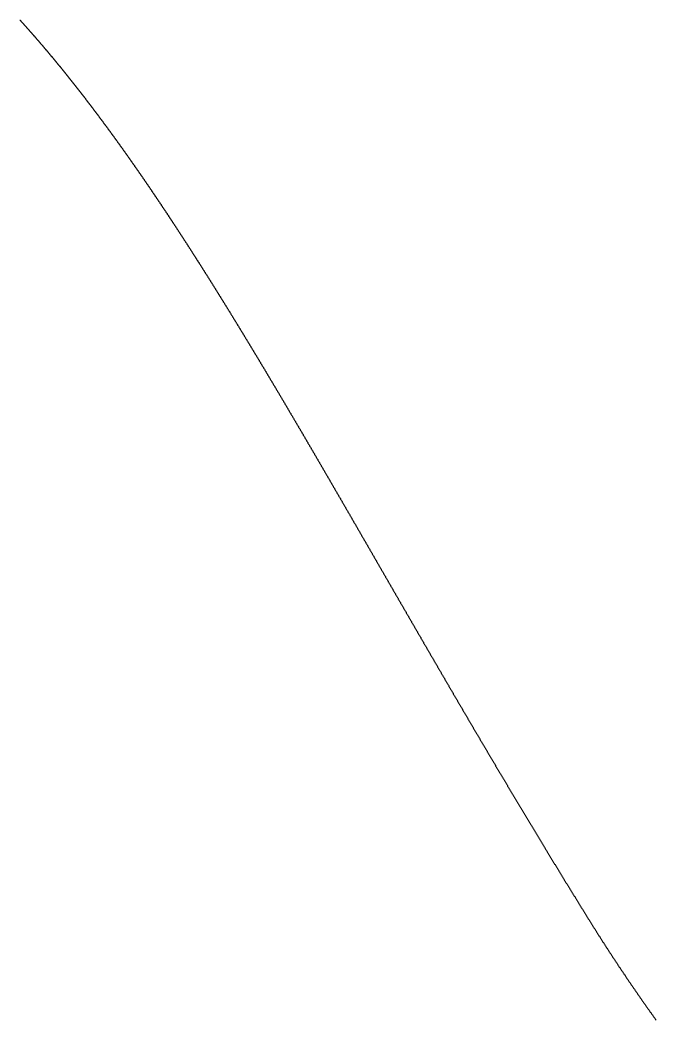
# Model space of a CAD drawing. Header units: millimetres. Extents: x -109 to 113, y -59 to 3.
# Drawn here: x -108.76 to -89.85, y -29.72 to 0 of the extents above; entities that cross this region are included whole.
import ezdxf

# ---------------------------------------------------------------- set-up
doc = ezdxf.new("R2010")
doc.units = ezdxf.units.MM

msp = doc.modelspace()

# ---------------------------------------------------------------- linework, layer by layer
at = {"layer": 'OUTPUT_OPEN_PITCH_SECTOR'}
msp.add_lwpolyline([(-108.764, 0), (-108.759, -0.009), (-108.75, -0.018), (-108.742, -0.026), (-108.734, -0.035), (-108.726, -0.044), (-108.718, -0.053), (-108.71, -0.062), (-108.702, -0.071), (-108.694, -0.08), (-108.686, -0.089), (-108.678, -0.097), (-108.67, -0.106), (-108.662, -0.115), (-108.654, -0.124), (-108.646, -0.133), (-108.638, -0.142), (-108.63, -0.151), (-108.622, -0.16), (-108.614, -0.169), (-108.606, -0.178), (-108.598, -0.187), (-108.59, -0.195), (-108.582, -0.204), (-108.574, -0.213), (-108.566, -0.222), (-108.558, -0.231), (-108.55, -0.24), (-108.542, -0.249), (-108.534, -0.258), (-108.526, -0.267), (-108.518, -0.276), (-108.511, -0.285), (-108.503, -0.294), (-108.495, -0.303), (-108.487, -0.312), (-108.479, -0.321), (-108.471, -0.33), (-108.463, -0.339), (-108.455, -0.348), (-108.447, -0.357), (-108.439, -0.366), (-108.431, -0.376), (-108.423, -0.385), (-108.415, -0.394), (-108.407, -0.403), (-108.399, -0.412), (-108.391, -0.421), (-108.383, -0.43), (-108.375, -0.439), (-108.367, -0.448), (-108.359, -0.457), (-108.351, -0.466), (-108.343, -0.475), (-108.335, -0.485), (-108.327, -0.494), (-108.319, -0.503), (-108.311, -0.512), (-108.303, -0.521), (-108.295, -0.53), (-108.287, -0.539), (-108.279, -0.549), (-108.271, -0.558), (-108.263, -0.567), (-108.256, -0.576), (-108.248, -0.585), (-108.24, -0.595), (-108.232, -0.604), (-108.224, -0.613), (-108.216, -0.622), (-108.208, -0.631), (-108.2, -0.641), (-108.192, -0.65), (-108.184, -0.659), (-108.176, -0.668), (-108.168, -0.677), (-108.16, -0.687), (-108.152, -0.696), (-108.144, -0.705), (-108.136, -0.714), (-108.128, -0.724), (-108.12, -0.733), (-108.112, -0.742), (-108.105, -0.752), (-108.097, -0.761), (-108.089, -0.77), (-108.081, -0.779), (-108.073, -0.789), (-108.065, -0.798), (-108.057, -0.807), (-108.049, -0.817), (-108.041, -0.826), (-108.033, -0.835), (-108.025, -0.845), (-108.017, -0.854), (-108.009, -0.863), (-108.001, -0.873), (-107.993, -0.882), (-107.986, -0.891), (-107.978, -0.901), (-107.97, -0.91), (-107.962, -0.92), (-107.954, -0.929), (-107.946, -0.938), (-107.938, -0.948), (-107.93, -0.957), (-107.922, -0.967), (-107.914, -0.976), (-107.906, -0.985), (-107.898, -0.995), (-107.891, -1.004), (-107.883, -1.014), (-107.875, -1.023), (-107.867, -1.033), (-107.859, -1.042), (-107.851, -1.052), (-107.843, -1.061), (-107.835, -1.07), (-107.827, -1.08), (-107.819, -1.089), (-107.811, -1.099), (-107.803, -1.108), (-107.796, -1.118), (-107.788, -1.127), (-107.78, -1.137), (-107.772, -1.146), (-107.764, -1.156), (-107.756, -1.165), (-107.748, -1.175), (-107.74, -1.185), (-107.732, -1.194), (-107.724, -1.204), (-107.717, -1.213), (-107.709, -1.223), (-107.701, -1.232), (-107.693, -1.242), (-107.685, -1.251), (-107.677, -1.261), (-107.669, -1.271), (-107.661, -1.28), (-107.653, -1.29), (-107.645, -1.299), (-107.638, -1.309), (-107.63, -1.319), (-107.622, -1.328), (-107.614, -1.338), (-107.606, -1.347), (-107.598, -1.357), (-107.59, -1.367), (-107.582, -1.376), (-107.574, -1.386), (-107.567, -1.396), (-107.559, -1.405), (-107.551, -1.415), (-107.543, -1.425), (-107.535, -1.434), (-107.527, -1.444), (-107.519, -1.454), (-107.511, -1.463), (-107.504, -1.473), (-107.496, -1.483), (-107.488, -1.492), (-107.48, -1.502), (-107.472, -1.512), (-107.464, -1.522), (-107.456, -1.531), (-107.448, -1.541), (-107.441, -1.551), (-107.433, -1.561), (-107.425, -1.57), (-107.417, -1.58), (-107.409, -1.59), (-107.401, -1.6), (-107.393, -1.609), (-107.385, -1.619), (-107.378, -1.629), (-107.37, -1.639), (-107.362, -1.649), (-107.354, -1.658), (-107.346, -1.668), (-107.338, -1.678), (-107.33, -1.688), (-107.322, -1.698), (-107.315, -1.707), (-107.307, -1.717), (-107.299, -1.727), (-107.291, -1.737), (-107.283, -1.747), (-107.275, -1.757), (-107.267, -1.766), (-107.26, -1.776), (-107.252, -1.786), (-107.244, -1.796), (-107.236, -1.806), (-107.228, -1.816), (-107.22, -1.826), (-107.212, -1.836), (-107.205, -1.846), (-107.197, -1.855), (-107.189, -1.865), (-107.181, -1.875), (-107.173, -1.885), (-107.165, -1.895), (-107.157, -1.905), (-107.15, -1.915), (-107.142, -1.925), (-107.134, -1.935), (-107.126, -1.945), (-107.118, -1.955), (-107.11, -1.965), (-107.102, -1.975), (-107.095, -1.985), (-107.087, -1.995), (-107.079, -2.005), (-107.071, -2.015), (-107.063, -2.025), (-107.055, -2.035), (-107.048, -2.045), (-107.04, -2.055), (-107.032, -2.065), (-107.024, -2.075), (-107.016, -2.085), (-107.008, -2.095), (-107.001, -2.105), (-106.993, -2.115), (-106.985, -2.125), (-106.977, -2.135), (-106.969, -2.145), (-106.961, -2.155), (-106.953, -2.165), (-106.946, -2.175), (-106.938, -2.185), (-106.93, -2.195), (-106.922, -2.206), (-106.914, -2.216), (-106.906, -2.226), (-106.899, -2.236), (-106.891, -2.246), (-106.883, -2.256), (-106.875, -2.266), (-106.867, -2.276), (-106.859, -2.286), (-106.852, -2.297), (-106.844, -2.307), (-106.836, -2.317), (-106.828, -2.327), (-106.82, -2.337), (-106.812, -2.347), (-106.805, -2.358), (-106.797, -2.368), (-106.789, -2.378), (-106.781, -2.388), (-106.773, -2.398), (-106.766, -2.408), (-106.758, -2.419), (-106.75, -2.429), (-106.742, -2.439), (-106.734, -2.449), (-106.726, -2.459), (-106.719, -2.47), (-106.711, -2.48), (-106.703, -2.49), (-106.695, -2.5), (-106.687, -2.511), (-106.679, -2.521), (-106.672, -2.531), (-106.664, -2.541), (-106.656, -2.552), (-106.648, -2.562), (-106.64, -2.572), (-106.633, -2.583), (-106.625, -2.593), (-106.617, -2.603), (-106.609, -2.613), (-106.601, -2.624), (-106.593, -2.634), (-106.586, -2.644), (-106.578, -2.655), (-106.57, -2.665), (-106.562, -2.675), (-106.554, -2.686), (-106.547, -2.696), (-106.539, -2.706), (-106.531, -2.717), (-106.523, -2.727), (-106.515, -2.737), (-106.508, -2.748), (-106.5, -2.758), (-106.492, -2.769), (-106.484, -2.779), (-106.476, -2.789), (-106.468, -2.8), (-106.461, -2.81), (-106.453, -2.821), (-106.445, -2.831), (-106.437, -2.841), (-106.429, -2.852), (-106.422, -2.862), (-106.414, -2.873), (-106.406, -2.883), (-106.398, -2.894), (-106.39, -2.904), (-106.383, -2.914), (-106.375, -2.925), (-106.367, -2.935), (-106.359, -2.946), (-106.351, -2.956), (-106.344, -2.967), (-106.336, -2.977), (-106.328, -2.988), (-106.32, -2.998), (-106.312, -3.009), (-106.305, -3.019), (-106.297, -3.03), (-106.289, -3.04), (-106.281, -3.051), (-106.273, -3.061), (-106.266, -3.072), (-106.258, -3.082), (-106.25, -3.093), (-106.242, -3.103), (-106.234, -3.114), (-106.227, -3.125), (-106.219, -3.135), (-106.211, -3.146), (-106.203, -3.156), (-106.195, -3.167), (-106.188, -3.177), (-106.18, -3.188), (-106.172, -3.199), (-106.164, -3.209), (-106.156, -3.22), (-106.149, -3.23), (-106.141, -3.241), (-106.133, -3.252), (-106.125, -3.262), (-106.117, -3.273), (-106.11, -3.283), (-106.102, -3.294), (-106.094, -3.305), (-106.086, -3.315), (-106.079, -3.326), (-106.071, -3.337), (-106.063, -3.347), (-106.055, -3.358), (-106.047, -3.369), (-106.04, -3.379), (-106.032, -3.39), (-106.024, -3.401), (-106.016, -3.411), (-106.008, -3.422), (-106.001, -3.433), (-105.993, -3.444), (-105.985, -3.454), (-105.977, -3.465), (-105.969, -3.476), (-105.962, -3.486), (-105.954, -3.497), (-105.946, -3.508), (-105.938, -3.519), (-105.931, -3.529), (-105.923, -3.54), (-105.915, -3.551), (-105.907, -3.562), (-105.899, -3.572), (-105.892, -3.583), (-105.884, -3.594), (-105.876, -3.605), (-105.868, -3.616), (-105.86, -3.626), (-105.853, -3.637), (-105.845, -3.648), (-105.837, -3.659), (-105.829, -3.67), (-105.822, -3.68), (-105.814, -3.691), (-105.806, -3.702), (-105.798, -3.713), (-105.79, -3.724), (-105.783, -3.735), (-105.775, -3.745), (-105.767, -3.756), (-105.759, -3.767), (-105.751, -3.778), (-105.744, -3.789), (-105.736, -3.8), (-105.728, -3.811), (-105.72, -3.822), (-105.713, -3.832), (-105.705, -3.843), (-105.697, -3.854), (-105.689, -3.865), (-105.681, -3.876), (-105.674, -3.887), (-105.666, -3.898), (-105.658, -3.909), (-105.65, -3.92), (-105.643, -3.931), (-105.635, -3.942), (-105.627, -3.953), (-105.619, -3.963), (-105.611, -3.974), (-105.604, -3.985), (-105.596, -3.996), (-105.588, -4.007), (-105.58, -4.018), (-105.573, -4.029), (-105.565, -4.04), (-105.557, -4.051), (-105.549, -4.062), (-105.541, -4.073), (-105.534, -4.084), (-105.526, -4.095), (-105.518, -4.106), (-105.51, -4.117), (-105.503, -4.128), (-105.495, -4.139), (-105.487, -4.15), (-105.479, -4.161), (-105.471, -4.172), (-105.464, -4.184), (-105.456, -4.195), (-105.448, -4.206), (-105.44, -4.217), (-105.433, -4.228), (-105.425, -4.239), (-105.417, -4.25), (-105.409, -4.261), (-105.402, -4.272), (-105.394, -4.283), (-105.386, -4.294), (-105.378, -4.305), (-105.37, -4.317), (-105.363, -4.328), (-105.355, -4.339), (-105.347, -4.35), (-105.339, -4.361), (-105.332, -4.372), (-105.324, -4.383), (-105.316, -4.394), (-105.308, -4.406), (-105.3, -4.417), (-105.293, -4.428), (-105.285, -4.439), (-105.277, -4.45), (-105.269, -4.461), (-105.262, -4.473), (-105.254, -4.484), (-105.246, -4.495), (-105.238, -4.506), (-105.23, -4.517), (-105.223, -4.529), (-105.215, -4.54), (-105.207, -4.551), (-105.199, -4.562), (-105.192, -4.573), (-105.184, -4.585), (-105.176, -4.596), (-105.168, -4.607), (-105.161, -4.618), (-105.153, -4.63), (-105.145, -4.641), (-105.137, -4.652), (-105.129, -4.663), (-105.122, -4.675), (-105.114, -4.686), (-105.106, -4.697), (-105.098, -4.708), (-105.091, -4.72), (-105.083, -4.731), (-105.075, -4.742), (-105.067, -4.754), (-105.059, -4.765), (-105.052, -4.776), (-105.044, -4.788), (-105.036, -4.799), (-105.028, -4.81), (-105.021, -4.822), (-105.013, -4.833), (-105.005, -4.844), (-104.997, -4.856), (-104.99, -4.867), (-104.982, -4.878), (-104.974, -4.89), (-104.966, -4.901), (-104.958, -4.912), (-104.951, -4.924), (-104.943, -4.935), (-104.935, -4.946), (-104.927, -4.958), (-104.92, -4.969), (-104.912, -4.981), (-104.904, -4.992), (-104.896, -5.003), (-104.889, -5.015), (-104.881, -5.026), (-104.873, -5.038), (-104.865, -5.049), (-104.857, -5.061), (-104.85, -5.072), (-104.842, -5.083), (-104.834, -5.095), (-104.826, -5.106), (-104.819, -5.118), (-104.811, -5.129), (-104.803, -5.141), (-104.795, -5.152), (-104.787, -5.164), (-104.78, -5.175), (-104.772, -5.187), (-104.764, -5.198), (-104.756, -5.21), (-104.749, -5.221), (-104.741, -5.233), (-104.733, -5.244), (-104.725, -5.256), (-104.717, -5.267), (-104.71, -5.279), (-104.702, -5.29), (-104.694, -5.302), (-104.686, -5.313), (-104.679, -5.325), (-104.671, -5.336), (-104.663, -5.348), (-104.655, -5.36), (-104.648, -5.371), (-104.64, -5.383), (-104.632, -5.394), (-104.624, -5.406), (-104.616, -5.417), (-104.609, -5.429), (-104.601, -5.441), (-104.593, -5.452), (-104.585, -5.464), (-104.578, -5.475), (-104.57, -5.487), (-104.562, -5.499), (-104.554, -5.51), (-104.546, -5.522), (-104.539, -5.534), (-104.531, -5.545), (-104.523, -5.557), (-104.515, -5.568), (-104.508, -5.58), (-104.5, -5.592), (-104.492, -5.603), (-104.484, -5.615), (-104.476, -5.627), (-104.469, -5.638), (-104.461, -5.65), (-104.453, -5.662), (-104.445, -5.673), (-104.438, -5.685), (-104.43, -5.697), (-104.422, -5.709), (-104.414, -5.72), (-104.406, -5.732), (-104.399, -5.744), (-104.391, -5.755), (-104.383, -5.767), (-104.375, -5.779), (-104.367, -5.791), (-104.36, -5.802), (-104.352, -5.814), (-104.344, -5.826), (-104.336, -5.838), (-104.329, -5.849), (-104.321, -5.861), (-104.313, -5.873), (-104.305, -5.885), (-104.297, -5.896), (-104.29, -5.908), (-104.282, -5.92), (-104.274, -5.932), (-104.266, -5.944), (-104.259, -5.955), (-104.251, -5.967), (-104.243, -5.979), (-104.235, -5.991), (-104.227, -6.003), (-104.22, -6.015), (-104.212, -6.026), (-104.204, -6.038), (-104.196, -6.05), (-104.188, -6.062), (-104.181, -6.074), (-104.173, -6.086), (-104.165, -6.097), (-104.157, -6.109), (-104.15, -6.121), (-104.142, -6.133), (-104.134, -6.145), (-104.126, -6.157), (-104.118, -6.169), (-104.111, -6.181), (-104.103, -6.192), (-104.095, -6.204), (-104.087, -6.216), (-104.079, -6.228), (-104.072, -6.24), (-104.064, -6.252), (-104.056, -6.264), (-104.048, -6.276), (-104.04, -6.288), (-104.033, -6.3), (-104.025, -6.312), (-104.017, -6.324), (-104.009, -6.336), (-104.002, -6.348), (-103.994, -6.36), (-103.986, -6.372), (-103.978, -6.383), (-103.97, -6.395), (-103.963, -6.407), (-103.955, -6.419), (-103.947, -6.431), (-103.939, -6.443), (-103.931, -6.455), (-103.924, -6.467), (-103.916, -6.479), (-103.908, -6.491), (-103.9, -6.503), (-103.892, -6.515), (-103.885, -6.528), (-103.877, -6.54), (-103.869, -6.552), (-103.861, -6.564), (-103.853, -6.576), (-103.846, -6.588), (-103.838, -6.6), (-103.83, -6.612), (-103.822, -6.624), (-103.814, -6.636), (-103.807, -6.648), (-103.799, -6.66), (-103.791, -6.672), (-103.783, -6.684), (-103.775, -6.696), (-103.768, -6.708), (-103.76, -6.721), (-103.752, -6.733), (-103.744, -6.745), (-103.736, -6.757), (-103.729, -6.769), (-103.721, -6.781), (-103.713, -6.793), (-103.705, -6.805), (-103.697, -6.818), (-103.69, -6.83), (-103.682, -6.842), (-103.674, -6.854), (-103.666, -6.866), (-103.658, -6.878), (-103.65, -6.891), (-103.643, -6.903), (-103.635, -6.915), (-103.627, -6.927), (-103.619, -6.939), (-103.611, -6.951), (-103.604, -6.964), (-103.596, -6.976), (-103.588, -6.988), (-103.58, -7), (-103.572, -7.012), (-103.565, -7.025), (-103.557, -7.037), (-103.549, -7.049), (-103.541, -7.061), (-103.533, -7.074), (-103.525, -7.086), (-103.518, -7.098), (-103.51, -7.11), (-103.502, -7.123), (-103.494, -7.135), (-103.486, -7.147), (-103.479, -7.159), (-103.471, -7.172), (-103.463, -7.184), (-103.455, -7.196), (-103.447, -7.209), (-103.439, -7.221), (-103.432, -7.233), (-103.424, -7.245), (-103.416, -7.258), (-103.408, -7.27), (-103.4, -7.282), (-103.393, -7.295), (-103.385, -7.307), (-103.377, -7.319), (-103.369, -7.332), (-103.361, -7.344), (-103.353, -7.356), (-103.346, -7.369), (-103.338, -7.381), (-103.33, -7.393), (-103.322, -7.406), (-103.314, -7.418), (-103.306, -7.43), (-103.299, -7.443), (-103.291, -7.455), (-103.283, -7.468), (-103.275, -7.48), (-103.267, -7.492), (-103.259, -7.505), (-103.252, -7.517), (-103.244, -7.53), (-103.236, -7.542), (-103.228, -7.554), (-103.22, -7.567), (-103.212, -7.579), (-103.205, -7.592), (-103.197, -7.604), (-103.189, -7.617), (-103.181, -7.629), (-103.173, -7.641), (-103.165, -7.654), (-103.158, -7.666), (-103.15, -7.679), (-103.142, -7.691), (-103.134, -7.704), (-103.126, -7.716), (-103.118, -7.729), (-103.11, -7.741), (-103.103, -7.754), (-103.095, -7.766), (-103.087, -7.779), (-103.079, -7.791), (-103.071, -7.804), (-103.063, -7.816), (-103.056, -7.829), (-103.048, -7.841), (-103.04, -7.854), (-103.032, -7.866), (-103.024, -7.879), (-103.016, -7.891), (-103.008, -7.904), (-103.001, -7.916), (-102.993, -7.929), (-102.985, -7.941), (-102.977, -7.954), (-102.969, -7.967), (-102.961, -7.979), (-102.954, -7.992), (-102.946, -8.004), (-102.938, -8.017), (-102.93, -8.03), (-102.922, -8.042), (-102.914, -8.055), (-102.906, -8.067), (-102.899, -8.08), (-102.891, -8.093), (-102.883, -8.105), (-102.875, -8.118), (-102.867, -8.13), (-102.859, -8.143), (-102.851, -8.156), (-102.843, -8.168), (-102.836, -8.181), (-102.828, -8.194), (-102.82, -8.206), (-102.812, -8.219), (-102.804, -8.231), (-102.796, -8.244), (-102.788, -8.257), (-102.781, -8.269), (-102.773, -8.282), (-102.765, -8.295), (-102.757, -8.308), (-102.749, -8.32), (-102.741, -8.333), (-102.733, -8.346), (-102.725, -8.358), (-102.718, -8.371), (-102.71, -8.384), (-102.702, -8.396), (-102.694, -8.409), (-102.686, -8.422), (-102.678, -8.435), (-102.67, -8.447), (-102.662, -8.46), (-102.655, -8.473), (-102.647, -8.486), (-102.639, -8.498), (-102.631, -8.511), (-102.623, -8.524), (-102.615, -8.537), (-102.607, -8.549), (-102.599, -8.562), (-102.591, -8.575), (-102.584, -8.588), (-102.576, -8.6), (-102.568, -8.613), (-102.56, -8.626), (-102.552, -8.639), (-102.544, -8.652), (-102.536, -8.664), (-102.528, -8.677), (-102.52, -8.69), (-102.513, -8.703), (-102.505, -8.716), (-102.497, -8.729), (-102.489, -8.741), (-102.481, -8.754), (-102.473, -8.767), (-102.465, -8.78), (-102.457, -8.793), (-102.449, -8.806), (-102.441, -8.819), (-102.434, -8.831), (-102.426, -8.844), (-102.418, -8.857), (-102.41, -8.87), (-102.402, -8.883), (-102.394, -8.896), (-102.386, -8.909), (-102.378, -8.922), (-102.37, -8.934), (-102.362, -8.947), (-102.355, -8.96), (-102.347, -8.973), (-102.339, -8.986), (-102.331, -8.999), (-102.323, -9.012), (-102.315, -9.025), (-102.307, -9.038), (-102.299, -9.051), (-102.291, -9.064), (-102.283, -9.077), (-102.275, -9.09), (-102.267, -9.103), (-102.26, -9.116), (-102.252, -9.128), (-102.244, -9.141), (-102.236, -9.154), (-102.228, -9.167), (-102.22, -9.18), (-102.212, -9.193), (-102.204, -9.206), (-102.196, -9.219), (-102.188, -9.232), (-102.18, -9.245), (-102.172, -9.258), (-102.164, -9.271), (-102.157, -9.284), (-102.149, -9.297), (-102.141, -9.31), (-102.133, -9.323), (-102.125, -9.337), (-102.117, -9.35), (-102.109, -9.363), (-102.101, -9.376), (-102.093, -9.389), (-102.085, -9.402), (-102.077, -9.415), (-102.069, -9.428), (-102.061, -9.441), (-102.053, -9.454), (-102.045, -9.467), (-102.038, -9.48), (-102.03, -9.493), (-102.022, -9.506), (-102.014, -9.519), (-102.006, -9.533), (-101.998, -9.546), (-101.99, -9.559), (-101.982, -9.572), (-101.974, -9.585), (-101.966, -9.598), (-101.958, -9.611), (-101.95, -9.624), (-101.942, -9.637), (-101.934, -9.651), (-101.926, -9.664), (-101.918, -9.677), (-101.91, -9.69), (-101.902, -9.703), (-101.894, -9.716), (-101.886, -9.73), (-101.878, -9.743), (-101.871, -9.756), (-101.863, -9.769), (-101.855, -9.782), (-101.847, -9.795), (-101.839, -9.809), (-101.831, -9.822), (-101.823, -9.835), (-101.815, -9.848), (-101.807, -9.861), (-101.799, -9.875), (-101.791, -9.888), (-101.783, -9.901), (-101.775, -9.914), (-101.767, -9.927), (-101.759, -9.941), (-101.751, -9.954), (-101.743, -9.967), (-101.735, -9.98), (-101.727, -9.994), (-101.719, -10.007), (-101.711, -10.02), (-101.703, -10.033), (-101.695, -10.047), (-101.687, -10.06), (-101.679, -10.073), (-101.671, -10.087), (-101.663, -10.1), (-101.655, -10.113), (-101.647, -10.126), (-101.639, -10.14), (-101.631, -10.153), (-101.623, -10.166), (-101.615, -10.18), (-101.607, -10.193), (-101.599, -10.206), (-101.591, -10.22), (-101.583, -10.233), (-101.575, -10.246), (-101.567, -10.26), (-101.559, -10.273), (-101.551, -10.286), (-101.543, -10.3), (-101.535, -10.313), (-101.527, -10.326), (-101.519, -10.34), (-101.511, -10.353), (-101.503, -10.366), (-101.495, -10.38), (-101.487, -10.393), (-101.479, -10.406), (-101.471, -10.42), (-101.463, -10.433), (-101.455, -10.447), (-101.447, -10.46), (-101.439, -10.473), (-101.431, -10.487), (-101.423, -10.5), (-101.415, -10.514), (-101.407, -10.527), (-101.399, -10.54), (-101.391, -10.554), (-101.383, -10.567), (-101.375, -10.581), (-101.367, -10.594), (-101.359, -10.608), (-101.351, -10.621), (-101.343, -10.635), (-101.335, -10.648), (-101.327, -10.661), (-101.319, -10.675), (-101.311, -10.688), (-101.303, -10.702), (-101.295, -10.715), (-101.287, -10.729), (-101.279, -10.742), (-101.271, -10.756), (-101.263, -10.769), (-101.255, -10.783), (-101.246, -10.796), (-101.238, -10.81), (-101.23, -10.823), (-101.222, -10.837), (-101.214, -10.85), (-101.206, -10.864), (-101.198, -10.877), (-101.19, -10.891), (-101.182, -10.904), (-101.174, -10.918), (-101.166, -10.932), (-101.158, -10.945), (-101.15, -10.959), (-101.142, -10.972), (-101.134, -10.986), (-101.126, -10.999), (-101.118, -11.013), (-101.11, -11.026), (-101.102, -11.04), (-101.093, -11.054), (-101.085, -11.067), (-101.077, -11.081), (-101.069, -11.094), (-101.061, -11.108), (-101.053, -11.122), (-101.045, -11.135), (-101.037, -11.149), (-101.029, -11.162), (-101.021, -11.176), (-101.013, -11.19), (-101.005, -11.203), (-100.997, -11.217), (-100.989, -11.23), (-100.98, -11.244), (-100.972, -11.258), (-100.964, -11.271), (-100.956, -11.285), (-100.948, -11.299), (-100.94, -11.312), (-100.932, -11.326), (-100.924, -11.34), (-100.916, -11.353), (-100.908, -11.367), (-100.9, -11.381), (-100.891, -11.394), (-100.883, -11.408), (-100.875, -11.422), (-100.867, -11.435), (-100.859, -11.449), (-100.851, -11.463), (-100.843, -11.476), (-100.835, -11.49), (-100.827, -11.504), (-100.819, -11.518), (-100.81, -11.531), (-100.802, -11.545), (-100.794, -11.559), (-100.786, -11.573), (-100.778, -11.586), (-100.77, -11.6), (-100.762, -11.614), (-100.754, -11.628), (-100.746, -11.641), (-100.737, -11.655), (-100.729, -11.669), (-100.721, -11.683), (-100.713, -11.696), (-100.705, -11.71), (-100.697, -11.724), (-100.689, -11.738), (-100.681, -11.751), (-100.673, -11.765), (-100.664, -11.779), (-100.656, -11.793), (-100.648, -11.807), (-100.64, -11.82), (-100.632, -11.834), (-100.624, -11.848), (-100.616, -11.862), (-100.607, -11.876), (-100.599, -11.89), (-100.591, -11.903), (-100.583, -11.917), (-100.575, -11.931), (-100.567, -11.945), (-100.559, -11.959), (-100.55, -11.973), (-100.542, -11.986), (-100.534, -12), (-100.526, -12.014), (-100.518, -12.028), (-100.51, -12.042), (-100.502, -12.056), (-100.493, -12.07), (-100.485, -12.083), (-100.477, -12.097), (-100.469, -12.111), (-100.461, -12.125), (-100.453, -12.139), (-100.444, -12.153), (-100.436, -12.167), (-100.428, -12.181), (-100.42, -12.195), (-100.412, -12.209), (-100.404, -12.223), (-100.395, -12.236), (-100.387, -12.25), (-100.379, -12.264), (-100.371, -12.278), (-100.363, -12.292), (-100.355, -12.306), (-100.346, -12.32), (-100.338, -12.334), (-100.33, -12.348), (-100.322, -12.362), (-100.314, -12.376), (-100.305, -12.39), (-100.297, -12.404), (-100.289, -12.418), (-100.281, -12.432), (-100.273, -12.446), (-100.264, -12.46), (-100.256, -12.474), (-100.248, -12.488), (-100.24, -12.502), (-100.232, -12.516), (-100.223, -12.53), (-100.215, -12.544), (-100.207, -12.558), (-100.199, -12.572), (-100.191, -12.586), (-100.182, -12.6), (-100.174, -12.614), (-100.166, -12.628), (-100.158, -12.642), (-100.15, -12.656), (-100.141, -12.67), (-100.133, -12.684), (-100.125, -12.698), (-100.117, -12.712), (-100.108, -12.726), (-100.1, -12.74), (-100.092, -12.754), (-100.084, -12.769), (-100.076, -12.783), (-100.067, -12.797), (-100.059, -12.811), (-100.051, -12.825), (-100.043, -12.839), (-100.034, -12.853), (-100.026, -12.867), (-100.018, -12.881), (-100.01, -12.895), (-100.001, -12.91), (-99.993, -12.924), (-99.985, -12.938), (-99.977, -12.952), (-99.968, -12.966), (-99.96, -12.98), (-99.952, -12.994), (-99.944, -13.008), (-99.935, -13.023), (-99.927, -13.037), (-99.919, -13.051), (-99.911, -13.065), (-99.902, -13.079), (-99.894, -13.093), (-99.886, -13.108), (-99.878, -13.122), (-99.869, -13.136), (-99.861, -13.15), (-99.853, -13.164), (-99.845, -13.178), (-99.836, -13.193), (-99.828, -13.207), (-99.82, -13.221), (-99.812, -13.235), (-99.803, -13.249), (-99.795, -13.264), (-99.787, -13.278), (-99.778, -13.292), (-99.77, -13.306), (-99.762, -13.321), (-99.754, -13.335), (-99.745, -13.349), (-99.737, -13.363), (-99.729, -13.377), (-99.72, -13.392), (-99.712, -13.406), (-99.704, -13.42), (-99.696, -13.434), (-99.687, -13.449), (-99.679, -13.463), (-99.671, -13.477), (-99.662, -13.492), (-99.654, -13.506), (-99.646, -13.52), (-99.637, -13.534), (-99.629, -13.549), (-99.621, -13.563), (-99.612, -13.577), (-99.604, -13.592), (-99.596, -13.606), (-99.587, -13.62), (-99.579, -13.634), (-99.571, -13.649), (-99.563, -13.663), (-99.554, -13.677), (-99.546, -13.692), (-99.538, -13.706), (-99.529, -13.72), (-99.521, -13.735), (-99.513, -13.749), (-99.504, -13.763), (-99.496, -13.778), (-99.488, -13.792), (-99.479, -13.806), (-99.471, -13.821), (-99.463, -13.835), (-99.454, -13.85), (-99.446, -13.864), (-99.437, -13.878), (-99.429, -13.893), (-99.421, -13.907), (-99.412, -13.921), (-99.404, -13.936), (-99.396, -13.95), (-99.387, -13.965), (-99.379, -13.979), (-99.371, -13.993), (-99.362, -14.008), (-99.354, -14.022), (-99.346, -14.037), (-99.337, -14.051), (-99.329, -14.066), (-99.32, -14.08), (-99.312, -14.094), (-99.304, -14.109), (-99.295, -14.123), (-99.287, -14.138), (-99.279, -14.152), (-99.27, -14.167), (-99.262, -14.181), (-99.253, -14.196), (-99.245, -14.21), (-99.237, -14.224), (-99.228, -14.239), (-99.22, -14.253), (-99.211, -14.268), (-99.203, -14.282), (-99.195, -14.297), (-99.186, -14.311), (-99.178, -14.326), (-99.17, -14.34), (-99.161, -14.355), (-99.153, -14.369), (-99.144, -14.384), (-99.136, -14.398), (-99.127, -14.413), (-99.119, -14.427), (-99.111, -14.442), (-99.102, -14.456), (-99.094, -14.471), (-99.085, -14.485), (-99.077, -14.5), (-99.069, -14.515), (-99.06, -14.529), (-99.052, -14.544), (-99.043, -14.558), (-99.035, -14.573), (-99.026, -14.587), (-99.018, -14.602), (-99.01, -14.616), (-99.001, -14.631), (-98.993, -14.646), (-98.984, -14.66), (-98.976, -14.675), (-98.967, -14.689), (-98.959, -14.704), (-98.95, -14.718), (-98.942, -14.733), (-98.934, -14.748), (-98.925, -14.762), (-98.917, -14.777), (-98.908, -14.791), (-98.9, -14.806), (-98.891, -14.821), (-98.883, -14.835), (-98.874, -14.85), (-98.866, -14.865), (-98.857, -14.879), (-98.849, -14.894), (-98.841, -14.908), (-98.832, -14.923), (-98.824, -14.938), (-98.815, -14.952), (-98.807, -14.967), (-98.798, -14.982), (-98.79, -14.996), (-98.781, -15.011), (-98.773, -15.026), (-98.764, -15.04), (-98.756, -15.055), (-98.747, -15.07), (-98.739, -15.084), (-98.73, -15.099), (-98.722, -15.114), (-98.713, -15.129), (-98.705, -15.143), (-98.696, -15.158), (-98.688, -15.173), (-98.679, -15.187), (-98.671, -15.202), (-98.662, -15.217), (-98.654, -15.231), (-98.645, -15.246), (-98.637, -15.261), (-98.628, -15.276), (-98.62, -15.29), (-98.611, -15.305), (-98.603, -15.32), (-98.594, -15.335), (-98.586, -15.349), (-98.577, -15.364), (-98.568, -15.379), (-98.56, -15.394), (-98.551, -15.408), (-98.543, -15.423), (-98.534, -15.438), (-98.526, -15.453), (-98.517, -15.467), (-98.509, -15.482), (-98.5, -15.497), (-98.492, -15.512), (-98.483, -15.527), (-98.475, -15.541), (-98.466, -15.556), (-98.457, -15.571), (-98.449, -15.586), (-98.44, -15.601), (-98.432, -15.615), (-98.423, -15.63), (-98.415, -15.645), (-98.406, -15.66), (-98.398, -15.675), (-98.389, -15.69), (-98.38, -15.704), (-98.372, -15.719), (-98.363, -15.734), (-98.355, -15.749), (-98.346, -15.764), (-98.337, -15.779), (-98.329, -15.793), (-98.32, -15.808), (-98.312, -15.823), (-98.303, -15.838), (-98.295, -15.853), (-98.286, -15.868), (-98.277, -15.883), (-98.269, -15.898), (-98.26, -15.912), (-98.252, -15.927), (-98.243, -15.942), (-98.234, -15.957), (-98.226, -15.972), (-98.217, -15.987), (-98.209, -16.002), (-98.2, -16.017), (-98.191, -16.032), (-98.183, -16.047), (-98.174, -16.061), (-98.165, -16.076), (-98.157, -16.091), (-98.148, -16.106), (-98.14, -16.121), (-98.131, -16.136), (-98.122, -16.151), (-98.114, -16.166), (-98.105, -16.181), (-98.096, -16.196), (-98.088, -16.211), (-98.079, -16.226), (-98.07, -16.241), (-98.062, -16.256), (-98.053, -16.271), (-98.045, -16.286), (-98.036, -16.301), (-98.027, -16.316), (-98.019, -16.331), (-98.01, -16.346), (-98.001, -16.361), (-97.993, -16.376), (-97.984, -16.391), (-97.975, -16.406), (-97.967, -16.421), (-97.958, -16.436), (-97.949, -16.451), (-97.941, -16.466), (-97.932, -16.481), (-97.923, -16.496), (-97.915, -16.511), (-97.906, -16.526), (-97.897, -16.541), (-97.889, -16.556), (-97.88, -16.571), (-97.871, -16.586), (-97.862, -16.601), (-97.854, -16.616), (-97.845, -16.631), (-97.836, -16.646), (-97.828, -16.661), (-97.819, -16.676), (-97.81, -16.691), (-97.802, -16.706), (-97.793, -16.721), (-97.784, -16.736), (-97.775, -16.752), (-97.767, -16.767), (-97.758, -16.782), (-97.749, -16.797), (-97.741, -16.812), (-97.732, -16.827), (-97.723, -16.842), (-97.714, -16.857), (-97.706, -16.872), (-97.697, -16.887), (-97.688, -16.903), (-97.679, -16.918), (-97.671, -16.933), (-97.662, -16.948), (-97.653, -16.963), (-97.644, -16.978), (-97.636, -16.993), (-97.627, -17.008), (-97.618, -17.024), (-97.609, -17.039), (-97.601, -17.054), (-97.592, -17.069), (-97.583, -17.084), (-97.574, -17.099), (-97.566, -17.114), (-97.557, -17.13), (-97.548, -17.145), (-97.539, -17.16), (-97.531, -17.175), (-97.522, -17.19), (-97.513, -17.206), (-97.504, -17.221), (-97.495, -17.236), (-97.487, -17.251), (-97.478, -17.266), (-97.469, -17.281), (-97.46, -17.297), (-97.452, -17.312), (-97.443, -17.327), (-97.434, -17.342), (-97.425, -17.358), (-97.416, -17.373), (-97.408, -17.388), (-97.399, -17.403), (-97.39, -17.418), (-97.381, -17.434), (-97.372, -17.449), (-97.363, -17.464), (-97.355, -17.479), (-97.346, -17.495), (-97.337, -17.51), (-97.328, -17.525), (-97.319, -17.54), (-97.311, -17.556), (-97.302, -17.571), (-97.293, -17.586), (-97.284, -17.601), (-97.275, -17.617), (-97.266, -17.632), (-97.258, -17.647), (-97.249, -17.663), (-97.24, -17.678), (-97.231, -17.693), (-97.222, -17.708), (-97.213, -17.724), (-97.204, -17.739), (-97.196, -17.754), (-97.187, -17.77), (-97.178, -17.785), (-97.169, -17.8), (-97.16, -17.816), (-97.151, -17.831), (-97.142, -17.846), (-97.133, -17.862), (-97.125, -17.877), (-97.116, -17.892), (-97.107, -17.908), (-97.098, -17.923), (-97.089, -17.938), (-97.08, -17.954), (-97.071, -17.969), (-97.062, -17.984), (-97.054, -18), (-97.045, -18.015), (-97.036, -18.03), (-97.027, -18.046), (-97.018, -18.061), (-97.009, -18.076), (-97, -18.092), (-96.991, -18.107), (-96.982, -18.123), (-96.973, -18.138), (-96.964, -18.153), (-96.956, -18.169), (-96.947, -18.184), (-96.938, -18.2), (-96.929, -18.215), (-96.92, -18.23), (-96.911, -18.246), (-96.902, -18.261), (-96.893, -18.277), (-96.884, -18.292), (-96.875, -18.307), (-96.866, -18.323), (-96.857, -18.338), (-96.848, -18.354), (-96.839, -18.369), (-96.83, -18.385), (-96.821, -18.4), (-96.813, -18.415), (-96.804, -18.431), (-96.795, -18.446), (-96.786, -18.462), (-96.777, -18.477), (-96.768, -18.493), (-96.759, -18.508), (-96.75, -18.524), (-96.741, -18.539), (-96.732, -18.555), (-96.723, -18.57), (-96.714, -18.586), (-96.705, -18.601), (-96.696, -18.617), (-96.687, -18.632), (-96.678, -18.648), (-96.669, -18.663), (-96.66, -18.679), (-96.651, -18.694), (-96.642, -18.71), (-96.633, -18.725), (-96.624, -18.741), (-96.615, -18.756), (-96.606, -18.772), (-96.597, -18.787), (-96.588, -18.803), (-96.579, -18.818), (-96.57, -18.834), (-96.561, -18.849), (-96.552, -18.865), (-96.543, -18.88), (-96.534, -18.896), (-96.525, -18.911), (-96.516, -18.927), (-96.507, -18.943), (-96.497, -18.958), (-96.488, -18.974), (-96.479, -18.989), (-96.47, -19.005), (-96.461, -19.02), (-96.452, -19.036), (-96.443, -19.051), (-96.434, -19.067), (-96.425, -19.083), (-96.416, -19.098), (-96.407, -19.114), (-96.398, -19.129), (-96.389, -19.145), (-96.38, -19.161), (-96.371, -19.176), (-96.362, -19.192), (-96.352, -19.207), (-96.343, -19.223), (-96.334, -19.239), (-96.325, -19.254), (-96.316, -19.27), (-96.307, -19.286), (-96.298, -19.301), (-96.289, -19.317), (-96.28, -19.332), (-96.271, -19.348), (-96.262, -19.364), (-96.252, -19.379), (-96.243, -19.395), (-96.234, -19.411), (-96.225, -19.426), (-96.216, -19.442), (-96.207, -19.458), (-96.198, -19.473), (-96.189, -19.489), (-96.179, -19.505), (-96.17, -19.52), (-96.161, -19.536), (-96.152, -19.552), (-96.143, -19.567), (-96.134, -19.583), (-96.125, -19.599), (-96.115, -19.614), (-96.106, -19.63), (-96.097, -19.646), (-96.088, -19.661), (-96.079, -19.677), (-96.07, -19.693), (-96.061, -19.709), (-96.051, -19.724), (-96.042, -19.74), (-96.033, -19.756), (-96.024, -19.771), (-96.015, -19.787), (-96.006, -19.803), (-95.996, -19.819), (-95.987, -19.834), (-95.978, -19.85), (-95.969, -19.866), (-95.96, -19.882), (-95.95, -19.897), (-95.941, -19.913), (-95.932, -19.929), (-95.923, -19.945), (-95.914, -19.96), (-95.904, -19.976), (-95.895, -19.992), (-95.886, -20.008), (-95.877, -20.023), (-95.868, -20.039), (-95.858, -20.055), (-95.849, -20.071), (-95.84, -20.086), (-95.831, -20.102), (-95.821, -20.118), (-95.812, -20.134), (-95.803, -20.15), (-95.794, -20.165), (-95.784, -20.181), (-95.775, -20.197), (-95.766, -20.213), (-95.757, -20.229), (-95.748, -20.244), (-95.738, -20.26), (-95.729, -20.276), (-95.72, -20.292), (-95.71, -20.308), (-95.701, -20.324), (-95.692, -20.339), (-95.683, -20.355), (-95.673, -20.371), (-95.664, -20.387), (-95.655, -20.403), (-95.646, -20.419), (-95.636, -20.434), (-95.627, -20.45), (-95.618, -20.466), (-95.608, -20.482), (-95.599, -20.498), (-95.59, -20.514), (-95.581, -20.53), (-95.571, -20.545), (-95.562, -20.561), (-95.553, -20.577), (-95.543, -20.593), (-95.534, -20.609), (-95.525, -20.625), (-95.515, -20.641), (-95.506, -20.657), (-95.497, -20.672), (-95.487, -20.688), (-95.478, -20.704), (-95.469, -20.72), (-95.459, -20.736), (-95.45, -20.752), (-95.441, -20.768), (-95.431, -20.784), (-95.422, -20.8), (-95.413, -20.816), (-95.403, -20.832), (-95.394, -20.847), (-95.385, -20.863), (-95.375, -20.879), (-95.366, -20.895), (-95.357, -20.911), (-95.347, -20.927), (-95.338, -20.943), (-95.328, -20.959), (-95.319, -20.975), (-95.31, -20.991), (-95.3, -21.007), (-95.291, -21.023), (-95.282, -21.039), (-95.272, -21.055), (-95.263, -21.071), (-95.253, -21.087), (-95.244, -21.103), (-95.235, -21.119), (-95.225, -21.135), (-95.216, -21.151), (-95.206, -21.167), (-95.197, -21.183), (-95.188, -21.199), (-95.178, -21.215), (-95.169, -21.231), (-95.159, -21.247), (-95.15, -21.263), (-95.14, -21.279), (-95.131, -21.295), (-95.122, -21.311), (-95.112, -21.327), (-95.103, -21.343), (-95.093, -21.359), (-95.084, -21.375), (-95.074, -21.391), (-95.065, -21.407), (-95.055, -21.423), (-95.046, -21.439), (-95.037, -21.455), (-95.027, -21.471), (-95.018, -21.487), (-95.008, -21.503), (-94.999, -21.519), (-94.989, -21.535), (-94.98, -21.551), (-94.97, -21.567), (-94.961, -21.583), (-94.951, -21.599), (-94.942, -21.615), (-94.932, -21.631), (-94.923, -21.648), (-94.913, -21.664), (-94.904, -21.68), (-94.894, -21.696), (-94.885, -21.712), (-94.875, -21.728), (-94.866, -21.744), (-94.856, -21.76), (-94.847, -21.776), (-94.837, -21.792), (-94.828, -21.808), (-94.818, -21.824), (-94.809, -21.841), (-94.799, -21.857), (-94.79, -21.873), (-94.78, -21.889), (-94.771, -21.905), (-94.761, -21.921), (-94.751, -21.937), (-94.742, -21.953), (-94.732, -21.97), (-94.723, -21.986), (-94.713, -22.002), (-94.704, -22.018), (-94.694, -22.034), (-94.685, -22.05), (-94.675, -22.066), (-94.665, -22.083), (-94.656, -22.099), (-94.646, -22.115), (-94.637, -22.131), (-94.627, -22.147), (-94.618, -22.163), (-94.608, -22.179), (-94.598, -22.196), (-94.589, -22.212), (-94.579, -22.228), (-94.57, -22.244), (-94.56, -22.26), (-94.55, -22.277), (-94.541, -22.293), (-94.531, -22.309), (-94.522, -22.325), (-94.512, -22.341), (-94.502, -22.357), (-94.493, -22.374), (-94.483, -22.39), (-94.473, -22.406), (-94.464, -22.422), (-94.454, -22.438), (-94.444, -22.455), (-94.435, -22.471), (-94.425, -22.487), (-94.416, -22.503), (-94.406, -22.52), (-94.396, -22.536), (-94.387, -22.552), (-94.377, -22.568), (-94.367, -22.584), (-94.358, -22.601), (-94.348, -22.617), (-94.338, -22.633), (-94.329, -22.649), (-94.319, -22.666), (-94.309, -22.682), (-94.3, -22.698), (-94.29, -22.714), (-94.28, -22.731), (-94.27, -22.747), (-94.261, -22.763), (-94.251, -22.78), (-94.241, -22.796), (-94.232, -22.812), (-94.222, -22.828), (-94.212, -22.845), (-94.203, -22.861), (-94.193, -22.877), (-94.183, -22.893), (-94.173, -22.91), (-94.164, -22.926), (-94.154, -22.942), (-94.144, -22.959), (-94.134, -22.975), (-94.125, -22.991), (-94.115, -23.008), (-94.105, -23.024), (-94.096, -23.04), (-94.086, -23.056), (-94.076, -23.073), (-94.066, -23.089), (-94.057, -23.105), (-94.047, -23.122), (-94.037, -23.138), (-94.027, -23.154), (-94.017, -23.171), (-94.008, -23.187), (-93.998, -23.203), (-93.988, -23.22), (-93.978, -23.236), (-93.969, -23.252), (-93.959, -23.269), (-93.949, -23.285), (-93.939, -23.301), (-93.929, -23.318), (-93.92, -23.334), (-93.91, -23.351), (-93.9, -23.367), (-93.89, -23.383), (-93.88, -23.4), (-93.871, -23.416), (-93.861, -23.432), (-93.851, -23.449), (-93.841, -23.465), (-93.831, -23.482), (-93.821, -23.498), (-93.812, -23.514), (-93.802, -23.531), (-93.792, -23.547), (-93.782, -23.564), (-93.772, -23.58), (-93.762, -23.596), (-93.752, -23.613), (-93.743, -23.629), (-93.733, -23.646), (-93.723, -23.662), (-93.713, -23.678), (-93.703, -23.695), (-93.693, -23.711), (-93.683, -23.728), (-93.674, -23.744), (-93.664, -23.76), (-93.654, -23.777), (-93.644, -23.793), (-93.634, -23.81), (-93.624, -23.826), (-93.614, -23.843), (-93.604, -23.859), (-93.594, -23.876), (-93.584, -23.892), (-93.575, -23.908), (-93.565, -23.925), (-93.555, -23.941), (-93.545, -23.958), (-93.535, -23.974), (-93.525, -23.991), (-93.515, -24.007), (-93.505, -24.024), (-93.495, -24.04), (-93.485, -24.057), (-93.475, -24.073), (-93.465, -24.09), (-93.455, -24.106), (-93.445, -24.123), (-93.435, -24.139), (-93.425, -24.155), (-93.416, -24.172), (-93.406, -24.188), (-93.396, -24.205), (-93.386, -24.221), (-93.376, -24.238), (-93.366, -24.254), (-93.356, -24.271), (-93.346, -24.287), (-93.336, -24.304), (-93.326, -24.321), (-93.316, -24.337), (-93.306, -24.354), (-93.296, -24.37), (-93.286, -24.387), (-93.276, -24.403), (-93.266, -24.42), (-93.256, -24.436), (-93.246, -24.453), (-93.236, -24.469), (-93.226, -24.486), (-93.216, -24.502), (-93.206, -24.519), (-93.196, -24.535), (-93.185, -24.552), (-93.175, -24.569), (-93.165, -24.585), (-93.155, -24.602), (-93.145, -24.618), (-93.135, -24.635), (-93.125, -24.651), (-93.115, -24.668), (-93.105, -24.684), (-93.095, -24.701), (-93.085, -24.718), (-93.075, -24.734), (-93.065, -24.751), (-93.055, -24.767), (-93.045, -24.784), (-93.035, -24.801), (-93.024, -24.817), (-93.014, -24.834), (-93.004, -24.85), (-92.994, -24.867), (-92.984, -24.883), (-92.974, -24.9), (-92.964, -24.917), (-92.954, -24.933), (-92.944, -24.95), (-92.933, -24.967), (-92.923, -24.983), (-92.913, -25), (-92.903, -25.016), (-92.893, -25.033), (-92.883, -25.05), (-92.873, -25.066), (-92.863, -25.083), (-92.852, -25.1), (-92.842, -25.116), (-92.832, -25.133), (-92.822, -25.149), (-92.812, -25.166), (-92.802, -25.183), (-92.791, -25.199), (-92.781, -25.216), (-92.771, -25.233), (-92.761, -25.249), (-92.751, -25.266), (-92.741, -25.283), (-92.73, -25.299), (-92.72, -25.316), (-92.71, -25.333), (-92.7, -25.349), (-92.69, -25.366), (-92.679, -25.383), (-92.669, -25.399), (-92.659, -25.416), (-92.649, -25.433), (-92.639, -25.449), (-92.628, -25.466), (-92.618, -25.483), (-92.608, -25.499), (-92.598, -25.516), (-92.587, -25.533), (-92.577, -25.549), (-92.567, -25.566), (-92.557, -25.583), (-92.546, -25.6), (-92.536, -25.616), (-92.526, -25.633), (-92.516, -25.65), (-92.505, -25.666), (-92.495, -25.683), (-92.485, -25.7), (-92.475, -25.717), (-92.464, -25.733), (-92.454, -25.75), (-92.444, -25.767), (-92.434, -25.783), (-92.423, -25.8), (-92.413, -25.817), (-92.403, -25.834), (-92.392, -25.85), (-92.382, -25.867), (-92.372, -25.884), (-92.361, -25.901), (-92.351, -25.917), (-92.341, -25.934), (-92.33, -25.951), (-92.32, -25.968), (-92.31, -25.984), (-92.299, -26.001), (-92.289, -26.018), (-92.279, -26.035), (-92.268, -26.051), (-92.258, -26.068), (-92.248, -26.085), (-92.237, -26.102), (-92.227, -26.119), (-92.217, -26.135), (-92.206, -26.152), (-92.196, -26.169), (-92.186, -26.186), (-92.175, -26.202), (-92.165, -26.219), (-92.154, -26.236), (-92.144, -26.253), (-92.134, -26.27), (-92.123, -26.286), (-92.113, -26.303), (-92.103, -26.32), (-92.092, -26.337), (-92.082, -26.354), (-92.071, -26.37), (-92.061, -26.387), (-92.051, -26.404), (-92.04, -26.421), (-92.03, -26.438), (-92.019, -26.455), (-92.009, -26.471), (-91.998, -26.488), (-91.988, -26.505), (-91.978, -26.522), (-91.967, -26.539), (-91.957, -26.556), (-91.946, -26.572), (-91.936, -26.589), (-91.925, -26.606), (-91.915, -26.623), (-91.904, -26.64), (-91.894, -26.657), (-91.883, -26.673), (-91.873, -26.69), (-91.862, -26.707), (-91.852, -26.724), (-91.841, -26.741), (-91.831, -26.758), (-91.821, -26.775), (-91.81, -26.791), (-91.8, -26.808), (-91.789, -26.825), (-91.779, -26.842), (-91.768, -26.859), (-91.757, -26.876), (-91.747, -26.893), (-91.736, -26.91), (-91.726, -26.926), (-91.715, -26.943), (-91.705, -26.96), (-91.694, -26.977), (-91.683, -26.994), (-91.673, -27.011), (-91.662, -27.028), (-91.652, -27.045), (-91.641, -27.061), (-91.63, -27.078), (-91.62, -27.095), (-91.609, -27.112), (-91.598, -27.129), (-91.588, -27.146), (-91.577, -27.163), (-91.566, -27.18), (-91.555, -27.196), (-91.545, -27.213), (-91.534, -27.23), (-91.523, -27.247), (-91.512, -27.264), (-91.502, -27.281), (-91.491, -27.298), (-91.48, -27.315), (-91.469, -27.331), (-91.459, -27.348), (-91.448, -27.365), (-91.437, -27.382), (-91.426, -27.399), (-91.415, -27.416), (-91.404, -27.433), (-91.393, -27.45), (-91.383, -27.467), (-91.372, -27.483), (-91.361, -27.5), (-91.35, -27.517), (-91.339, -27.534), (-91.328, -27.551), (-91.317, -27.568), (-91.306, -27.585), (-91.295, -27.602), (-91.284, -27.619), (-91.273, -27.635), (-91.262, -27.652), (-91.251, -27.669), (-91.24, -27.686), (-91.229, -27.703), (-91.218, -27.72), (-91.207, -27.737), (-91.196, -27.754), (-91.185, -27.771), (-91.174, -27.788), (-91.163, -27.804), (-91.152, -27.821), (-91.141, -27.838), (-91.13, -27.855), (-91.119, -27.872), (-91.108, -27.889), (-91.096, -27.906), (-91.085, -27.923), (-91.074, -27.94), (-91.063, -27.956), (-91.052, -27.973), (-91.041, -27.99), (-91.029, -28.007), (-91.018, -28.024), (-91.007, -28.041), (-90.996, -28.058), (-90.985, -28.075), (-90.973, -28.092), (-90.962, -28.109), (-90.951, -28.126), (-90.94, -28.142), (-90.928, -28.159), (-90.917, -28.176), (-90.906, -28.193), (-90.894, -28.21), (-90.883, -28.227), (-90.872, -28.244), (-90.86, -28.261), (-90.849, -28.278), (-90.838, -28.295), (-90.826, -28.312), (-90.815, -28.328), (-90.804, -28.345), (-90.792, -28.362), (-90.781, -28.379), (-90.769, -28.396), (-90.758, -28.413), (-90.747, -28.43), (-90.735, -28.447), (-90.724, -28.464), (-90.712, -28.481), (-90.701, -28.498), (-90.689, -28.514), (-90.678, -28.531), (-90.666, -28.548), (-90.655, -28.565), (-90.643, -28.582), (-90.632, -28.599), (-90.62, -28.616), (-90.609, -28.633), (-90.597, -28.65), (-90.585, -28.667), (-90.574, -28.684), (-90.562, -28.701), (-90.551, -28.718), (-90.539, -28.734), (-90.527, -28.751), (-90.516, -28.768), (-90.504, -28.785), (-90.493, -28.802), (-90.481, -28.819), (-90.469, -28.836), (-90.458, -28.853), (-90.446, -28.87), (-90.434, -28.887), (-90.422, -28.904), (-90.411, -28.921), (-90.399, -28.938), (-90.387, -28.954), (-90.376, -28.971), (-90.364, -28.988), (-90.352, -29.005), (-90.34, -29.022), (-90.328, -29.039), (-90.317, -29.056), (-90.305, -29.073), (-90.293, -29.09), (-90.281, -29.107), (-90.269, -29.124), (-90.257, -29.141), (-90.246, -29.158), (-90.234, -29.175), (-90.222, -29.192), (-90.21, -29.208), (-90.198, -29.225), (-90.186, -29.242), (-90.174, -29.259), (-90.162, -29.276), (-90.15, -29.293), (-90.138, -29.31), (-90.127, -29.327), (-90.115, -29.344), (-90.103, -29.361), (-90.091, -29.378), (-90.079, -29.395), (-90.067, -29.412), (-90.055, -29.429), (-90.043, -29.446), (-90.031, -29.463), (-90.019, -29.48), (-90.006, -29.496), (-89.994, -29.513), (-89.982, -29.53), (-89.97, -29.547), (-89.958, -29.564), (-89.946, -29.581), (-89.934, -29.598), (-89.922, -29.615), (-89.91, -29.632), (-89.898, -29.649), (-89.885, -29.666), (-89.873, -29.683), (-89.861, -29.7), (-89.849, -29.717)], dxfattribs=at)

doc.saveas('drawing.dxf')
